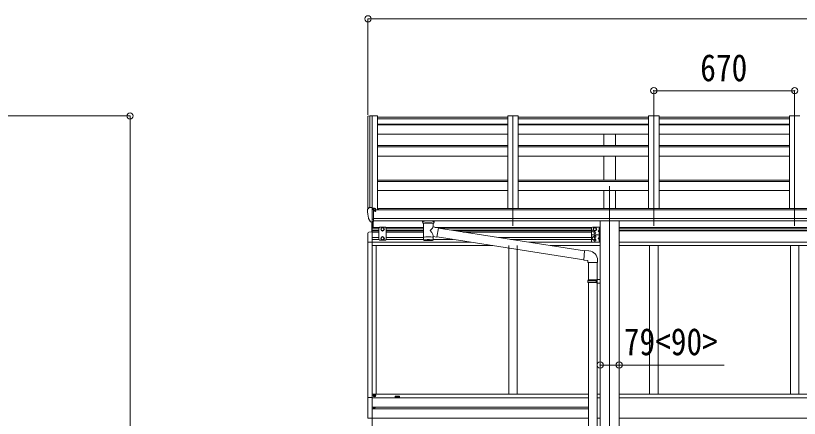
# Model space of a CAD drawing. Units: millimetres at full size, sheet at 1:30; details may follow other scales. Extents: x -8385 to 8479, y -5853 to 5787.
# Drawn here: x 48 to 3777, y 480 to 2394 of the extents above; entities that cross this region are included whole.
import ezdxf
from ezdxf.enums import TextEntityAlignment as Align

# ---------------------------------------------------------------- set-up
doc = ezdxf.new("R2010")
doc.units = ezdxf.units.MM
doc.header["$LTSCALE"] = 30
doc.header["$PDMODE"] = 32
doc.header["$PDSIZE"] = 30
for name, color, linetype, lineweight in [('0-1_本体', 4, 'Continuous', 9), ('0-2_部品', 7, 'Continuous', 9), ('0-8_PARTS2', 2, 'Continuous', 9), ('0-A_寸法', 6, 'Continuous', 9), ('1-1_GLASS', 4, 'Continuous', 9), ('1-2_GLASS_SEAL', 7, 'Continuous', 9)]:
    doc.layers.add(name, color=color, linetype=linetype, lineweight=lineweight)
doc.styles.add('ＭＳ ゴシック', font='')
doc.styles.get('ＭＳ ゴシック').set_extended_font_data('MS Gothic')

msp = doc.modelspace()

# ---------------------------------------------------------------- linework, layer by layer
at = {"layer": '0-1_本体'}
for p, q in [((1724.26, 1916.27), (1724.25, 1475.21)), ((1725.21, 1917.15), (1733.04, 1917.57)), ((1733.26, 1917.49), (1733.26, 1481.76)), ((1733.34, 1917.37), (1733.96, 1915.75)), ((2389.06, 1911.5), (1769.06, 1911.5)), ((1769.26, 1917.58), (1769.26, 1471.58)), ((1769.26, 1904.58), (2389.26, 1904.58)), ((2389.26, 1917.58), (2389.26, 1478.28)), ((2439.26, 1917.58), (2389.26, 1917.58)), ((2439.26, 1917.58), (2439.26, 1478.28)), ((2439.26, 1904.58), (3059.26, 1904.58)), ((3059.26, 1917.58), (3059.26, 1478.28)), ((3109.26, 1917.58), (3059.26, 1917.58)), ((3109.26, 1917.58), (3109.26, 1478.28)), ((3109.26, 1904.58), (3729.26, 1904.58)), ((3729.26, 1917.58), (3729.26, 1478.28)), ((3779.26, 1917.58), (3729.26, 1917.58)), ((1769.26, 1877.86), (2389.26, 1877.86)), ((1769.26, 1875.28), (2389.26, 1875.28)), ((2439.26, 1877.86), (3059.26, 1877.86)), ((2439.26, 1875.28), (3059.26, 1875.28)), ((3109.26, 1877.86), (3729.26, 1877.86)), ((3109.26, 1875.28), (3729.26, 1875.28)), ((1769.26, 1830.54), (2389.26, 1830.54)), ((2439.26, 1830.54), (3059.26, 1830.54)), ((2846.76, 1776.81), (2846.76, 1830.54)), ((2901.76, 1776.81), (2901.76, 1830.54)), ((3109.26, 1830.54), (3729.26, 1830.54)), ((1769.26, 1776.81), (2389.26, 1776.81)), ((1769.26, 1771.25), (2389.26, 1771.25)), ((2439.26, 1776.81), (3059.26, 1776.81)), ((2439.26, 1771.25), (3059.26, 1771.25)), ((3109.26, 1776.81), (3729.26, 1776.81)), ((3109.26, 1771.25), (3729.26, 1771.25)), ((1769.26, 1727.25), (2389.26, 1727.25)), ((2439.26, 1727.25), (3059.26, 1727.25)), ((2846.76, 1613.16), (2846.76, 1727.25)), ((2901.76, 1613.16), (2901.76, 1727.25)), ((3109.26, 1727.25), (3729.26, 1727.25)), ((1769.26, 1613.16), (2389.26, 1613.16)), ((1769.26, 1606.36), (2389.26, 1606.36)), ((2439.26, 1613.16), (3059.26, 1613.16)), ((2439.26, 1606.36), (3059.26, 1606.36)), ((3109.26, 1613.16), (3729.26, 1613.16)), ((3109.26, 1606.36), (3729.26, 1606.36)), ((1769.26, 1562.81), (2389.26, 1562.81)), ((2439.26, 1562.81), (3059.26, 1562.81)), ((2846.76, 1478.28), (2846.76, 1562.81)), ((2901.76, 1478.28), (2901.76, 1562.81)), ((3109.26, 1562.81), (3729.26, 1562.81)), ((7097.76, 1471.58), (1750.76, 1471.58)), ((1774.26, 1471.58), (1774.26, 1478.28)), ((7074.26, 1478.28), (1774.26, 1478.28)), ((1750.76, 1430.36), (7097.76, 1430.36)), ((7097.76, 1418.51), (1750.76, 1418.58)), ((2829.06, 1418.42), (2829.06, -1437.66)), ((2919.46, 1418.42), (2919.46, -1437.66))]:
    msp.add_line(p, q, dxfattribs=at)
msp.add_lwpolyline([(1733.96, 1481.76), (1733.96, 1917.58), (1769.26, 1917.58)], dxfattribs=at)
msp.add_circle((1758.23, 1466.84), 3, dxfattribs=at)
for centre, radius, start, end in [((1725.26, 1916.16), 1, 93, 173.32986), ((1733.06, 1917.27), 0.301, 21.06327, 92.86679)]:
    msp.add_arc(centre, radius, start, end, dxfattribs=at)
at = {"layer": '0-2_部品'}
for p, q in [((3059.06, 1911.5), (2439.06, 1911.5)), ((3729.06, 1911.5), (3109.06, 1911.5)), ((1722.06, 1472.4), (1722.06, 1471.77)), ((1728.97, 1481.2), (1724.9, 1475.39)), ((1744.06, 1413.27), (1744.06, 1481.77)), ((1745.56, 1480.85), (1744.06, 1480.85)), ((1750.56, 1472.04), (1744.06, 1472.43)), ((1745.56, 1480.85), (1745.56, 1474.68)), ((1755.23, 1479.35), (1745.56, 1480.08)), ((1745.56, 1477.08), (1759.56, 1477.03)), ((1755.03, 1466.85), (1755.56, 1466.85)), ((1755.56, 1466.85), (1755.86, 1466.85)), ((1756.06, 1477.04), (1756.06, 1478.94)), ((1760.56, 1475.92), (1760.56, 1471.59)), ((1736.43, 1415.08), (1726.69, 1430.46)), ((1984.56, 1412.26), (1984.56, 1418.38)), ((2038.56, 1412.26), (2038.56, 1418.38)), ((1742.56, 1413.36), (1738.85, 1413.59)), ((1742.56, 1413.36), (1744.06, 1413.27)), ((1744.06, 1415.47), (1744.56, 1415.47)), ((1744.56, 1415.47), (1745.06, 1416.47)), ((1750.56, 1416.47), (1745.06, 1416.47)), ((1988.66, 1407.76), (1988.64, 1327.47)), ((2034.46, 1390.19), (2034.46, 1407.78)), ((2059.68, 1386.28), (2034.46, 1390.2)), ((2059.68, 1386.28), (2052.66, 1341.02)), ((2754.79, 1276.38), (2059.37, 1384.27)), ((2034.47, 1327.47), (2034.46, 1344.1)), ((2034.46, 1343.85), (2052.66, 1341.02)), ((2751.12, 1234.45), (2052.93, 1342.77)), ((2775.78, 1276.32), (2754.94, 1278.14)), ((2816.86, 1220.58), (2816.86, 1231.49)), ((2770.86, 1220.58), (2816.86, 1220.58)), ((2772.86, 1220.58), (2772.86, 1137.92)), ((2814.86, 1220.58), (2814.86, 1140.48)), ((2770.86, 1135.92), (2771.86, 1137.92)), ((2770.86, 1135.92), (2814.86, 1135.92)), ((2770.86, 1135.92), (2770.86, 1127.92)), ((2770.86, 1127.92), (2814.86, 1127.92)), ((2770.86, 1127.92), (2771.86, 1125.92)), ((2771.86, 1137.92), (2814.86, 1137.92)), ((2771.86, 1125.92), (2814.86, 1125.92)), ((2772.86, 1125.92), (2772.86, 181.73)), ((2810.38, 1135.92), (2809.95, 1137.92)), ((2812.86, 1140.42), (2828.86, 1140.89)), ((2812.86, 1138.42), (2812.86, 1140.42)), ((2812.86, 1138.42), (2814.86, 1138.42)), ((2812.86, 1123.42), (2812.86, 1125.42)), ((2812.86, 1123.42), (2828.86, 1122.95)), ((2814.86, 1123.36), (2814.86, 184.29)), ((2828.86, 1140.89), (2828.86, 1122.95))]:
    msp.add_line(p, q, dxfattribs=at)
for points in [[(1744.06, 1481.77), (1732.06, 1481.77), (1729.73, 1481.63)], [(1750.56, 1416.47), (1750.56, 1474.68), (1745.56, 1474.68)], [(1755.23, 1479.35), (1755.4, 1479.34), (1755.56, 1479.3), (1755.7, 1479.26), (1755.82, 1479.21), (1755.92, 1479.15), (1756, 1479.08), (1756.04, 1479.01), (1756.06, 1478.94)], [(1755.86, 1468.04), (1755.86, 1466.85), (1760.56, 1466.85)], [(1760.56, 1468.47), (1760.56, 1466.85), (1761.03, 1466.85)], [(1744.06, 1427.16), (1747.22, 1427.57), (1750.56, 1428)], [(1984.6, 1412.21), (1984.57, 1412.56), (1984.82, 1413.52), (1985.34, 1414.4), (1986.14, 1415.24), (1987.25, 1416.04), (1988.66, 1416.76)], [(1984.6, 1412.32), (1984.57, 1411.97), (1984.82, 1411.01), (1985.34, 1410.12), (1986.14, 1409.29), (1987.25, 1408.49), (1988.66, 1407.76)], [(2034.46, 1416.75), (2034.69, 1416.66), (2036.04, 1415.92), (2037.16, 1415.08), (2037.91, 1414.21), (2038.38, 1413.31), (2038.55, 1412.43)], [(2034.46, 1407.78), (2034.69, 1407.87), (2036.04, 1408.6), (2037.16, 1409.45), (2037.91, 1410.32), (2038.38, 1411.22), (2038.55, 1412.1)], [(2754.94, 1278.14), (2750.93, 1232.32), (2770.86, 1230.58), (2770.86, 1220.58)], [(2810.38, 1135.92), (2810.38, 1127.92), (2809.95, 1125.92)], [(2812.86, 1125.42), (2814.86, 1125.42), (2814.86, 1138.42)]]:
    msp.add_lwpolyline(points, dxfattribs=at)
for centre, radius, start, end in [((1725.06, 1472.4), 3, 93, 180), ((1914.55, 1471.77), 192.49, 180.0008, 192.1233), ((1729.79, 1480.63), 1, 93.5, 145), ((1758.06, 1466.85), 2.5, 151.64236, 180), ((1758.06, 1466.85), 2.5, 0, 151.64236), ((1729.29, 1431.96), 3, 191.83348, 210), ((2001.62, 1367.05), 51.38, 92.46126, 104.61963), ((2021.51, 1367.05), 51.38, 75.38037, 87.53874), ((1739.03, 1416.58), 3, 210, 266.5), ((2771.86, 1231.49), 45, 0, 85)]:
    msp.add_arc(centre, radius, start, end, dxfattribs=at)
for centre, major_axis, ratio, start_param, end_param in [((1759.56, 1475.92), (-0.02, 1.1), 0.906239, 4.6917496, 6.2625459), ((2011.55, 1406.57), (-22.91, -0.42), 0.072511, 4.711586, 6.2823824), ((2011.58, 1408.2), (-22.91, -0.42), 0.072511, 4.711586, 6.2823824), ((2011.53, 1408.19), (22.92, -0.42), 0.07247, 0.0008089, 1.5716053), ((2011.53, 1406.57), (22.92, -0.42), 0.07247, 0.0008089, 1.5716053), ((2014.11, 1368), (20.32, 22.25), 0.045535, 4.9756507, 6.2441899), ((2022.56, 1412.26), (16, 0), 0.361356, 0, 0.0194874), ((2022.56, 1412.26), (16, 0), 0.361356, 6.2636979, 6.2831853), ((2011.56, 1339.91), (22.91, 0), 0.122865, 6.2831853, 9.424778), ((2011.55, 1370.64), (-22.81, 26.62), 0.234429, 3.1563334, 4.5976381), ((2011.56, 1327.47), (22.92, 0), 0.101955, 6.2829723, 9.4248207), ((2011.56, 1327.47), (22.92, 0), 0.101955, 3.1415499, 6.2833984)]:
    msp.add_ellipse(centre, major_axis=major_axis, ratio=ratio, start_param=start_param, end_param=end_param, dxfattribs=at)
at = {"layer": '0-8_PARTS2'}
for p, q in [((1744.26, 1914.44), (1744.26, 1395.16)), ((2414.26, 1914.44), (2414.26, 1395.16)), ((3084.26, 1914.44), (3084.26, 1395.16)), ((3754.26, 1914.44), (3754.26, 1395.16)), ((2874.26, 1583.97), (2874.26, -1491.26))]:
    msp.add_line(p, q, dxfattribs=at)
at = {"layer": '0-A_寸法'}
for p, q in [((1724.26, 2379.28), (1724.26, 1923.71)), ((1724.26, 2379.28), (7124.25, 2379.28)), ((3084.26, 2037.84), (3084.26, 1920.23)), ((3084.26, 2037.84), (3754.26, 2037.84)), ((3754.26, 2037.84), (3754.26, 1920.23)), ((592.31, 1917.59), (-714.12, 1917.59)), ((592.31, -887.62), (592.31, 1917.59)), ((2829.06, 733.63), (2919.46, 733.63)), ((2919.46, 733.63), (3419.46, 733.63))]:
    msp.add_line(p, q, dxfattribs=at)
for p in [(1724.26, 2379.28), (3084.26, 2037.84), (3754.26, 2037.84), (592.31, 1917.59), (2829.06, 733.63), (2919.46, 733.63)]:
    msp.add_point(p, dxfattribs=at)
at = {"layer": '1-1_GLASS'}
for p, q in [((1744.06, 1386.97), (1779.56, 1386.97)), ((1744.06, 1383.47), (1776.56, 1383.47)), ((1808.56, 1386.97), (1988.66, 1386.97)), ((1811.56, 1383.47), (1988.66, 1383.47)), ((2041.95, 1386.97), (2789.06, 1386.97)), ((2064.51, 1383.47), (2787.08, 1383.47)), ((2919.46, 1386.97), (5929.06, 1386.97)), ((2919.46, 1383.47), (5929.06, 1383.47)), ((1744.06, 1374.47), (1776.56, 1374.47)), ((1744.06, 1370.97), (1776.56, 1370.97)), ((1744.06, 1366.67), (1744.06, 529.47)), ((1776.56, 1365.97), (1744.06, 1365.97)), ((1811.56, 1374.47), (1988.65, 1374.47)), ((1811.56, 1370.97), (1988.65, 1370.97)), ((1988.65, 1365.97), (1811.56, 1365.97)), ((2122.53, 1374.47), (2787.06, 1374.47)), ((2145.09, 1370.97), (2787.06, 1370.97)), ((2726.33, 1365.97), (2177.32, 1365.97)), ((2787.06, 1365.97), (2726.33, 1365.97)), ((2919.46, 1374.47), (5929.06, 1374.47)), ((2919.46, 1370.97), (5929.06, 1370.97)), ((1724.06, 1317.27), (1724.06, 578.67)), ((1744.06, 1339.97), (1776.56, 1339.97)), ((1744.06, 1330.97), (1776.56, 1330.97)), ((2215.98, 1317.47), (1744.06, 1317.47)), ((1811.56, 1339.97), (1988.65, 1339.97)), ((1811.56, 1330.97), (1988.64, 1330.97)), ((2034.47, 1330.97), (2128.96, 1330.97)), ((2344.91, 1339.97), (2787.06, 1339.97)), ((2402.92, 1330.97), (2787.06, 1330.97)), ((2489.94, 1317.47), (2829.06, 1317.47)), ((2919.46, 1317.47), (5929.06, 1317.47)), ((2319.11, 1301.47), (1744.06, 1301.47)), ((1764.06, 1301.47), (1764.06, 594.47)), ((2394.26, 1301.47), (2394.26, 594.47)), ((2434.26, 1301.47), (2434.26, 594.47)), ((2829.06, 1301.47), (2593.08, 1301.47)), ((2919.46, 1301.47), (5929.06, 1301.47)), ((3064.26, 1301.47), (3064.26, 594.47)), ((3104.26, 1301.47), (3104.26, 594.47)), ((3734.26, 1301.47), (3734.26, 594.47)), ((3774.26, 1301.47), (3774.26, 594.47)), ((1744.06, 594.47), (2773.06, 594.47)), ((1744.06, 578.47), (2773.06, 578.47)), ((2815.26, 594.47), (2829.26, 594.47)), ((2815.26, 578.47), (2829.26, 578.47)), ((2919.46, 594.47), (5929.06, 594.47)), ((2919.46, 578.47), (5929.06, 578.47)), ((1744.06, 533.97), (2773.06, 533.97)), ((1744.06, 529.47), (1744.06, -507.53)), ((2773.06, 524.97), (1744.06, 524.97)), ((1744.06, 480.47), (2773.06, 480.47)), ((2815.26, 480.47), (2829.26, 480.47)), ((2919.46, 480.47), (5929.06, 480.47))]:
    msp.add_line(p, q, dxfattribs=at)
msp.add_lwpolyline([(1874.06, 580.97), (1854.06, 580.97), (1854.06, 585.97), (1874.06, 585.97)], close=True, dxfattribs=at)
at = {"layer": '1-2_GLASS_SEAL'}
for p, q in [((1742.56, 1366.76), (1742.56, 1413.36)), ((1744.06, 1366.76), (1744.06, 1413.27)), ((1749.56, 1387.27), (1749.56, 1416.47)), ((1780.56, 1388.27), (1776.56, 1384.27)), ((1776.56, 1384.27), (1776.56, 1330.77)), ((1807.56, 1388.27), (1780.56, 1388.27)), ((1807.56, 1388.27), (1811.56, 1384.27)), ((1811.56, 1330.77), (1811.56, 1384.27)), ((2787.06, 1383.27), (2787.06, 1358.27)), ((2792.06, 1388.27), (2829.06, 1388.27)), ((2826.06, 1383.77), (2825.26, 1383.63)), ((2826.56, 1388.27), (2826.56, 1353.27)), ((2829.06, 1388.27), (2829.06, 1353.27)), ((1723.56, 1360.47), (1723.56, 1317.57)), ((1744.06, 1366.77), (1728.77, 1365.97)), ((1794.06, 1343.27), (1787.56, 1339.52)), ((1800.56, 1339.52), (1794.06, 1343.27)), ((2787.06, 1348.27), (2787.06, 1323.27)), ((2792.06, 1353.27), (2829.06, 1353.27)), ((2792.06, 1353.27), (2829.06, 1353.27)), ((2826.56, 1370.77), (2819.56, 1370.77)), ((2826.06, 1375.77), (2825.26, 1375.91)), ((2826.06, 1365.77), (2825.26, 1365.63)), ((2826.06, 1357.77), (2825.26, 1357.91)), ((2826.06, 1348.77), (2825.26, 1348.63)), ((2826.06, 1375.77), (2826.56, 1375.86)), ((2826.06, 1357.77), (2826.56, 1357.86)), ((2826.56, 1353.27), (2826.56, 1318.27)), ((2829.06, 1353.27), (2829.06, 1318.27)), ((1744.06, 1317.57), (1723.56, 1317.57)), ((1780.56, 1326.77), (1776.56, 1330.77)), ((1807.56, 1326.77), (1780.56, 1326.77)), ((1787.56, 1339.52), (1787.56, 1332.01)), ((1787.56, 1332.01), (1794.06, 1328.26)), ((1794.06, 1328.26), (1800.56, 1332.01)), ((1800.56, 1332.01), (1800.56, 1339.52)), ((1807.56, 1326.77), (1811.56, 1330.77)), ((2792.06, 1318.27), (2829.06, 1318.27)), ((2826.56, 1335.77), (2819.56, 1335.77)), ((2826.06, 1340.77), (2825.26, 1340.91)), ((2826.06, 1330.77), (2825.26, 1330.63)), ((2826.06, 1322.77), (2825.26, 1322.91)), ((2826.06, 1340.77), (2826.56, 1340.86)), ((2826.06, 1322.77), (2826.56, 1322.86)), ((1753.56, 587.77), (1752.56, 587.77)), ((1756.56, 588.77), (1757.56, 588.77)), ((1752.83, 530.68), (1752.01, 530.68)), ((1755.29, 529.86), (1756.11, 529.86))]:
    msp.add_line(p, q, dxfattribs=at)
for points in [[(1787.56, 1383.02), (1794.06, 1386.77), (1800.56, 1383.02)], [(1800.56, 1383.02), (1800.56, 1375.51), (1794.06, 1371.76), (1787.56, 1375.51), (1787.56, 1383.02)], [(2826.94, 1379.77), (2826.31, 1380.95), (2824.08, 1382.07)], [(2826.94, 1379.77), (2826.31, 1378.58), (2824.08, 1377.47)], [(2826.06, 1375.77), (2826.06, 1383.77), (2826.56, 1383.68), (2826.56, 1375.86)], [(2826.56, 1375.77), (2819.56, 1370.77), (2826.56, 1365.77)], [(2826.94, 1361.77), (2826.31, 1362.95), (2824.08, 1364.07)], [(2826.94, 1361.77), (2826.31, 1360.58), (2824.08, 1359.47)], [(2826.94, 1344.77), (2826.31, 1345.95), (2824.08, 1347.07)], [(2826.94, 1344.77), (2826.31, 1343.58), (2824.08, 1342.47)], [(2826.06, 1357.77), (2826.06, 1365.77), (2826.56, 1365.68), (2826.56, 1357.86)], [(2826.06, 1340.77), (2826.06, 1348.77), (2826.56, 1348.68), (2826.56, 1340.86)], [(2826.56, 1340.77), (2819.56, 1335.77), (2826.56, 1330.77)], [(2826.94, 1326.77), (2826.31, 1327.95), (2824.08, 1329.07)], [(2826.94, 1326.77), (2826.31, 1325.58), (2824.08, 1324.47)], [(2826.06, 1322.77), (2826.06, 1330.77), (2826.56, 1330.68), (2826.56, 1322.86)], [(1744.06, 579.27), (1723.36, 579.27), (1723.36, 481.27), (1744.06, 481.27)], [(1752.56, 587.77), (1752.56, 588.77), (1753.56, 588.77)], [(1754.56, 589.77), (1754.56, 590.77), (1755.56, 590.77), (1755.56, 589.77)], [(1755.56, 586.77), (1755.56, 585.77), (1754.56, 585.77), (1754.56, 586.77)], [(1757.56, 588.77), (1757.56, 587.77), (1756.56, 587.77)], [(1752.01, 530.68), (1752.01, 529.86), (1752.83, 529.86)], [(1754.47, 531.5), (1754.47, 532.32), (1753.65, 532.32), (1753.65, 531.5)], [(1753.65, 529.04), (1753.65, 528.22), (1754.47, 528.22), (1754.47, 529.04)], [(1756.11, 529.86), (1756.11, 530.68), (1755.29, 530.68)]]:
    msp.add_lwpolyline(points, dxfattribs=at)
for points in [[(2804.06, 1371.76), (2810.56, 1375.51), (2810.56, 1383.02), (2804.06, 1386.77), (2797.56, 1383.02), (2797.56, 1375.51)], [(2797.06, 1328.26), (2803.56, 1332.01), (2803.56, 1339.52), (2797.06, 1343.27), (2790.56, 1339.52), (2790.56, 1332.01)]]:
    msp.add_lwpolyline(points, close=True, dxfattribs=at)
for centre, radius in [((1794.06, 1379.27), 8.5), ((1794.06, 1379.27), 7.5), ((1794.06, 1379.27), 6.5), ((2804.06, 1379.27), 8.5), ((2804.06, 1379.27), 7.5), ((2804.06, 1379.27), 6.5), ((1794.06, 1335.77), 8.5), ((1794.06, 1335.77), 7.5), ((1794.06, 1335.77), 6.5), ((2797.06, 1335.77), 8.5), ((2797.06, 1335.77), 7.5), ((2797.06, 1335.77), 6.5), ((2804.06, 1362.27), 4.25), ((1755.06, 588.27), 5.9), ((1754.06, 530.27), 3.75)]:
    msp.add_circle(centre, radius, dxfattribs=at)
for centre, radius, start, end in [((2792.06, 1383.27), 5, 90, 180), ((2830.16, 1379.77), 6.5, 147.94412, 212.05588), ((2825.41, 1382.74), 0.9, 100, 147.94412), ((1729.06, 1360.47), 5.5, 93, 180), ((2792.06, 1358.27), 5, 180, 270), ((2792.06, 1348.27), 5, 90, 180), ((2797.06, 1370.77), 4.25, 94.76077, 6.29431), ((2804.06, 1344.27), 4.25, 274.76077, 186.29431), ((2830.16, 1361.77), 6.5, 147.94412, 212.05588), ((2830.16, 1344.77), 6.5, 147.94412, 212.05588), ((2825.41, 1376.79), 0.9, 212.05588, 260), ((2825.41, 1364.74), 0.9, 100, 147.94412), ((2825.41, 1358.79), 0.9, 212.05588, 260), ((2825.41, 1347.74), 0.9, 100, 147.94412), ((2792.06, 1323.27), 5, 180, 270), ((2804.06, 1327.27), 4.25, 173.70569, 85.23923), ((2830.16, 1326.77), 6.5, 147.94412, 212.05588), ((2825.41, 1341.79), 0.9, 212.05588, 260), ((2825.41, 1329.74), 0.9, 100, 147.94412), ((2825.41, 1323.79), 0.9, 212.05588, 260), ((1753.56, 589.77), 1, 270, 0), ((1753.56, 586.77), 1, 0, 90), ((1756.56, 589.77), 1, 180, 270), ((1756.56, 586.77), 1, 90, 180), ((1752.83, 531.5), 0.82, 270, 0), ((1752.83, 529.04), 0.82, 0, 90), ((1755.29, 531.5), 0.82, 180, 270), ((1755.29, 529.04), 0.82, 90, 180)]:
    msp.add_arc(centre, radius, start, end, dxfattribs=at)

# ---------------------------------------------------------------- texts
at = {"layer": '0-A_寸法', "color": 7, "style": 'ＭＳ ゴシック', "width": 0.85}
for s, p in [('670', (3305.26, 2043.84)), ('79<90>', (2941.46, 741.63))]:
    msp.add_text(s, height=129, dxfattribs=at).set_placement(p, align=Align.BOTTOM_LEFT)

doc.saveas('drawing.dxf')
